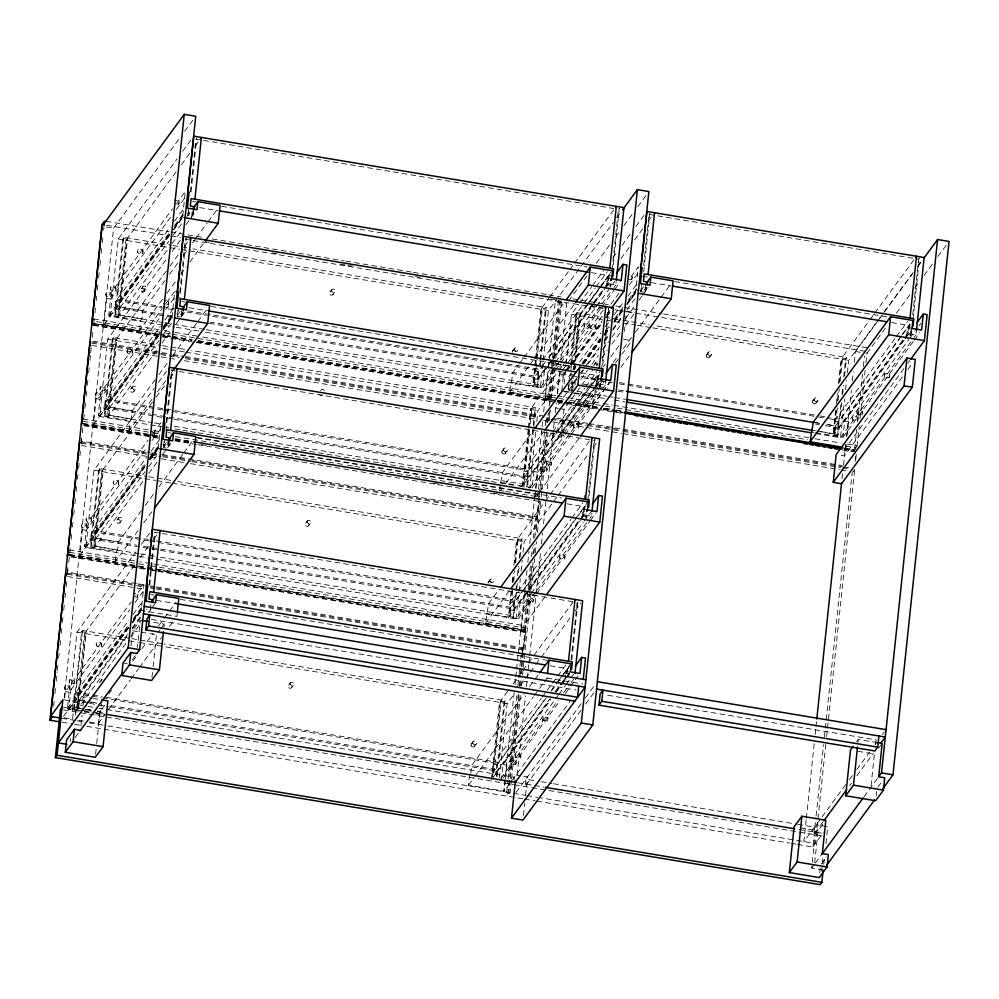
<?xml version="1.0" encoding="UTF-8"?>
<svg xmlns="http://www.w3.org/2000/svg" width="999" height="999" viewBox="0 0 999 999"><rect width="100%" height="100%" fill="white"/><g stroke="black" fill="none" stroke-linecap="round" stroke-linejoin="round"><path stroke-width="0.75" stroke-dasharray="5 3.75" d="M552.16 369.717L552.31 370.429L557.28 370.941M558.853 370.829L559.003 371.541L563.96 372.053M556.693 363.499L556.83 364.248L561.9 364.523M563.386 364.61L563.523 365.359L568.481 365.909M568.169 365.409L568.306 366.158M155.132 569.692L525.424 631.206L525.536 625.849L139.885 561.775M532.43 594.268L532.529 595.404L537.599 595.679M197.864 341.596L549.712 400.05L549.837 394.692L201.061 336.75M555.594 401.036L550.998 400.262C552.385 385.814 549.238 404.895 549.188 400.075L559.652 300.562M67.832 567.444L67.345 572.077L136.476 583.566M81.431 437.962L81.106 441.046L150.25 452.535M53.634 705.931L54.121 701.298M54.933 693.568L55.582 687.387M56.231 681.206L57.205 671.94M57.368 670.391L58.017 664.21M58.666 658.029L59.316 651.847M59.965 645.666L60.614 639.485M61.264 633.304L61.751 628.671M62.4 622.489L63.062 616.308M63.711 610.127L64.361 603.945M65.01 597.764L65.497 593.131M66.146 586.95L66.796 580.769M67.445 574.587L68.094 568.406M68.744 562.225L69.393 556.043L525.711 631.868L521.328 673.588M69.68 553.271L70.492 545.541M71.141 539.36L71.791 533.179M72.44 526.997L72.927 522.365M73.739 514.635L74.226 510.002M74.875 503.821L75.524 497.639M76.174 491.458L76.661 486.825M77.472 479.095L77.959 474.463M78.609 468.281L79.258 462.1M79.908 455.919L80.395 451.286M81.206 443.556L81.706 438.923M82.355 432.742L83.004 426.561M84.266 414.51L83.292 423.776L160.115 436.551M84.915 408.329L85.564 402.147M86.214 395.966L86.701 391.333M87.35 385.152L87.999 378.971M88.649 372.789L89.298 366.608M89.947 360.427L90.597 354.245M90.759 352.709L91.409 346.528M92.383 337.25L93.032 331.069M94.293 319.056L93.819 323.651L158.341 334.378M94.942 312.937L95.429 308.341M96.229 300.687L96.716 296.091M97.353 289.972L98.002 283.841M98.639 277.722L99.288 271.591M99.925 265.459L100.574 259.34M101.224 253.209L101.698 248.626M102.348 242.495L102.822 237.899M103.634 230.245L103.958 227.185M64.173 698.164L113.574 228.209L180.032 137.637M64.71 697.714L65.36 691.595L131.169 601.91M138.187 530.419L115.335 561.563L79.645 555.631L82.38 529.67L148.189 439.985M151.96 399.388L129.108 430.532L93.419 424.6L96.141 398.638L161.963 308.953M162.487 299.263L139.635 330.407L103.946 324.475L106.668 298.514L172.49 208.828M82.992 710.888L67.495 708.303L69.181 692.232L129.508 610.027M141.508 510.526L118.494 541.895L117.645 549.937L116.371 551.673L84.515 546.378L86.201 530.307L147.44 446.853M155.282 379.508L132.268 410.864L131.418 418.906L130.145 420.641L98.277 415.347L99.975 399.275L161.214 315.821M164.885 280.632L142.795 310.739L141.945 318.781L140.672 320.517L108.804 315.222L110.489 299.151L172.652 214.448M79.158 711.113L68.831 709.402L76.96 632.142L135.876 551.848M536.313 591.346L516.046 618.943L85.852 547.464L93.981 470.204L153.821 388.661M164.223 427.172L99.625 416.433L107.742 339.173L167.595 257.63M162.462 325L110.152 316.308L118.269 239.048L177.198 158.754M78.172 701.473L77.323 702.634L73.501 701.997L74.288 694.58L128.908 620.129M95.192 539.547L94.343 540.696L90.522 540.059L91.309 532.642L146.528 457.392M108.966 408.516L108.117 409.665L104.296 409.041L105.07 401.623L160.302 326.373M119.493 308.391L118.644 309.54L114.823 308.903L115.597 301.486L170.23 227.048M70.155 741.708L70.479 738.623M72.59 718.531L81.631 631.618L82.48 630.456L130.107 638.373M98.651 469.68L102.472 470.317L94.356 547.577L90.534 546.94L98.651 469.68L99.5 468.531L147.128 476.436M112.425 338.649L116.246 339.285L108.129 416.546L104.296 415.909L112.425 338.649L113.274 337.5L160.901 345.404M122.939 238.524L126.773 239.161L118.644 316.421L114.823 315.784L122.939 238.524L123.789 237.375L171.428 245.279M73.514 708.878L74.363 707.717L75.2 699.675L85.964 701.473M82.48 630.456L75.986 692.27L91.346 694.817M90.534 546.94L91.384 545.779L92.22 537.749L136.788 545.154M99.5 468.531L93.007 530.332L148.314 539.522M104.296 415.909L105.145 414.747L105.994 406.718L150.549 414.123M113.274 337.5L106.768 399.3L529.32 469.505L535.814 407.704L191.633 350.512M114.823 315.784L115.672 314.623L116.521 306.593L171.828 315.784M123.789 237.375L117.295 299.176L161.863 306.581M75.375 715.159L76.174 707.567L83.966 696.952L91.433 698.189M77.335 709.515L85.452 632.255L81.631 631.618M78.184 708.353L79.171 700.124L89.573 701.847M95.205 546.416L96.191 538.186L118.494 541.895M108.978 415.384L109.965 407.155L132.268 410.864M119.493 315.259L120.479 307.03L142.795 310.739M80.931 725.774L82.055 715.159M83.004 706.056L83.966 696.952M89.398 722.002L98.314 723.488L101.473 703.833M115.335 561.563L116.371 551.673M129.108 430.532L130.145 420.641M139.635 330.407L140.672 320.517M95.592 754.233L96.553 745.079M96.716 743.556L100.075 711.538L106.131 703.284M130.956 645.916L132.555 630.744L140.335 620.129L137.475 647.439M182.717 215.821L185.277 191.383L177.06 202.597M149.051 584.752L154.57 532.217L160.727 533.229M163.611 446.203L164.323 439.498M166.071 422.814L171.591 370.279L172.44 369.118M177.385 315.172L178.097 308.479M179.845 291.783L185.364 239.248L186.214 238.087L179.72 299.9M188.611 208.341L187.775 216.383L189.323 208.529M190.372 191.658L195.891 139.123L202.035 140.147M149.738 585.139L155.257 532.604M168.144 440.134L167.295 448.176L163.474 447.54L165.022 439.685M165.946 430.931L172.278 370.666M181.918 309.103L181.069 317.145L177.248 316.508L178.796 308.654M191.059 192.045L196.741 137.962M150.837 604.745L150.275 610.102L146.453 609.465M191.596 217.02L192.432 208.978M168.706 441.658L168.144 447.015L164.323 446.378M182.342 311.963L181.918 315.984L178.097 315.347M193.007 210.502L192.445 215.859L188.624 215.222M169.555 440.497L168.993 445.854L162.874 444.842M183.054 312.15L182.767 314.822L176.648 313.811M193.856 209.34L193.294 214.698L187.175 213.686M151.96 677.409L152.922 668.256M153.084 666.733L156.443 634.715L159.915 629.994M163.923 627.147L164.236 624.1L150.799 621.865M177.248 613.374L176.923 616.371L141.234 610.439L143.968 584.477L135.739 595.691M505.282 780.444L504.158 791.133L468.469 785.214L469.505 775.324M544.942 596.815L521.178 629.208L485.489 623.276L488.636 603.608L498.763 589.81M499.4 490.834L502.41 472.589L533.716 429.932M564.66 371.89L545.466 398.052L509.777 392.12L512.937 372.465L518.456 364.935M470.779 773.576L471.628 765.546L524.1 694.03M491.383 779.607L499.5 702.347L500.349 701.186L504.183 701.822L505.032 700.661L163.911 643.993M511.163 591.408L508.404 617.669L585.601 512.475M512.137 582.13L512.949 574.413M513.923 565.134L516.52 540.409L517.37 539.26L521.203 539.897L522.052 538.736L177.859 481.543M528.184 429.47L522.177 486.638L599.475 381.206M528.346 427.922L530.294 409.39L531.143 408.229L534.964 408.866L535.814 407.704M535.464 360.252L532.704 386.513L610.814 280.07M535.626 358.703L540.821 309.253L541.67 308.104L545.491 308.741L546.341 307.58L192.944 248.863M492.37 777.11L500.349 701.186M512.012 590.247L509.253 616.508L513.074 617.145L513.923 615.996L514.772 607.954L138.324 545.404M512.824 582.517L513.798 573.251M514.935 562.437L517.37 539.26M528.871 429.857L523.026 485.489L526.848 486.113L527.697 484.965L528.546 476.923L152.085 414.373M529.033 428.309L531.143 408.229M541.67 308.104L533.553 385.352L537.375 385.989L538.224 384.84L539.073 376.798L210.252 322.165M510.102 615.359L510.951 607.317L585.526 505.694M512.699 590.634L511.725 599.899L517.207 592.444M513.673 581.368L514.81 570.541M515.621 562.824L518.219 538.099L544.692 502.035M523.876 484.328L524.725 476.286L599.3 374.662M529.557 430.244L525.499 468.868L551.96 432.804M530.207 424.063L531.992 407.068L558.466 371.004M534.403 384.203L535.239 376.161L545.367 362.362M536.026 368.743L542.519 306.943L548.913 298.239M493.081 770.416L492.232 771.565L496.053 772.202L496.828 764.784L545.991 697.801M510.102 608.478L509.253 609.64L513.074 610.277L513.848 602.859L523.001 590.397M523.876 477.447L523.026 478.608L526.848 479.245L527.622 471.828L557.966 430.482M534.39 377.322L533.541 378.484L537.362 379.121L538.149 371.703L542.682 365.522M496.341 776.398L504.183 701.822M513.074 617.145L515.671 592.432M515.834 590.884L516.483 584.702M517.457 575.424L518.431 566.158M519.255 558.429L521.203 539.897M526.848 486.113L534.964 408.866M537.375 385.989L538.998 370.542L207.867 315.522M540.134 359.727L545.491 308.741M497.052 776.585L497.752 769.892L110.539 705.556M505.032 700.661L498.526 762.474L103.646 696.865M517.332 583.541L515.546 600.536L149.85 539.772M518.481 572.727L519.293 564.997M520.104 557.28L522.052 538.736M540.172 366.296L540.659 361.663M540.821 360.115L546.341 307.58M499.363 777.784L507.155 703.621L514.522 693.581M516.046 618.943L518.818 592.669M518.981 591.133L520.279 578.771M521.091 571.041L522.227 560.227M523.039 552.497L524.175 541.683L552.709 502.797M519.517 486.201L529.82 487.912L535.839 430.744M536.813 421.466L537.949 410.651L566.483 371.765M205.457 332.143L540.347 387.787L543.106 361.513M543.269 359.977L548.463 310.527L613.398 222.352M501.373 780.619L503.059 764.547L550.586 699.775M486.525 613.386L518.394 618.681L520.079 602.609L580.407 520.404M500.299 482.355L532.155 487.649L533.853 471.578L561.276 434.215M510.814 382.23L542.682 387.525L544.368 371.453L548.201 372.09L550.024 369.605M514.16 692.457L503.733 791.72L569.967 701.448M514.972 684.702L515.634 678.496M515.796 676.935L516.446 670.741M516.608 669.18L518.069 655.232M518.244 653.671L527.035 569.917M527.859 562.162L528.995 551.311M529.807 543.556L535.027 493.918M535.676 487.712L542.694 421.016M543.668 411.713L548.076 369.842M548.239 368.281L548.888 362.088M549.05 360.527L555.244 301.598L566.72 303.496L560.526 362.437M505.432 778.92L506.88 765.184L558.066 695.429M521.178 629.208L523.901 603.246L530.307 594.53M535.102 496.653L535.751 490.546M535.914 489.011L537.674 472.215L564.185 436.088M545.466 398.052L548.201 372.09M86.826 726.348L506.281 796.041L507.904 780.581M508.066 779.045L517.157 692.507M517.807 686.338L518.943 675.511M519.105 673.975L519.755 667.794M519.917 666.246L520.566 660.064M520.729 658.516L522.152 648.688L522.227 651.735M530.444 566.121L523.726 632.155L525.536 625.849M531.418 556.843L532.392 547.577M533.366 538.311L535.364 519.343L535.914 517.669L536.238 521.066L539.485 500.836L535.914 534.827M537.724 496.89L538.374 490.721M538.536 489.173L544.542 432.005M545.192 425.824L546.053 418.406L546.441 417.532L546.753 420.941L548.289 413.648M558.379 300.349L548.026 400.999L549.837 394.692M522.889 798.8L507.554 796.253L518.294 694.018M519.118 686.276L520.254 675.436M520.417 673.875L521.066 667.682M521.228 666.133L528.721 594.88M529.37 588.686L531.967 563.898M532.954 554.607L533.928 545.317M534.74 537.574L545.816 432.242M546.79 422.952L547.627 417.819L550.786 418.256M522.639 651.947L525.711 631.868M549.1 405.931L550.012 400.711L196.628 341.995M510.127 780.207L508.828 792.569L506.281 796.041M510.289 778.658L519.218 693.668M520.029 685.951L520.679 679.77M525.424 631.206L529.582 595.092M529.745 593.543L532.991 562.649M533.966 553.371L534.94 544.105M540.759 488.786L546.765 431.618M547.739 422.34L548.713 413.074M549.687 403.808L550.012 400.711M549.712 400.05L553.521 367.32M553.683 365.784L554.333 359.665M554.482 358.129L560.764 298.414M549.887 410.776L548.401 420.654M511.401 780.381L510.102 792.781L507.554 796.253M511.563 778.833L520.516 693.656M521.341 685.901L522.315 676.61M522.477 675.062L523.126 668.868M523.289 667.32L534.677 558.903M535.339 552.709L536.475 541.87M537.45 532.579L541.033 498.501M541.196 496.953L541.845 490.759M542.007 489.21L548.026 431.905M549.175 421.054L550.312 410.214M554.795 367.532L550.998 400.262M554.957 365.996L555.606 359.877M555.769 358.341L562.037 298.626M514.035 780.207L514.348 777.234L98.839 708.204M517.157 775.012L525.474 695.903M526.448 686.6L528.733 664.884M528.896 663.336L529.545 657.13M529.707 655.581L536.063 595.092M536.226 593.543L540.796 550.112M541.446 543.906L542.582 533.054M543.568 523.738L554.433 420.317M555.244 412.587L556.281 402.759M557.255 393.456L560.352 363.986M557.579 393.843L559.665 374.001L561.5 371.503M561.8 390.696L563.498 374.637L565.322 372.14M564.098 383.878L566.058 365.334M566.221 363.786L571.416 314.335L578.783 304.308M554.657 433.254L552.809 435.764L561.101 437.137L564.023 409.328L580.581 386.763M523.464 815.459L524.762 803.096M525.574 795.366L527.522 776.835L516.046 774.924M568.968 381.556L569.43 377.11M570.729 364.81L576.086 313.823L576.935 312.662L602.971 316.983M575.699 384.19L568.806 383.042L567.969 391.071L569.517 383.216M576.935 312.662L570.441 374.463L574.263 375.1M570.941 392.869L572.24 380.507M573.376 369.692L573.701 366.608M573.863 365.06L579.058 315.609L579.907 314.448L576.086 313.823M572.215 387.699L573.251 377.747M574.063 370.08L579.907 314.448M572.639 390.559L573.488 382.517L577.172 377.497M574.912 368.918L580.756 313.299L586.238 305.831M544.33 681.817L547.077 678.084L547.39 675.099M568.843 401.935L592.632 405.881L593.668 395.991L594.942 394.255L595.367 390.247M565.596 675.024L565.184 679.045L569.005 679.682M565.746 673.688L566.021 671.003L569.855 671.64M582.205 517.107L583.041 509.078L586.863 509.715L586.026 517.744L587.574 509.89M583.99 500.112L584.477 495.479M595.966 386.076L596.815 378.047L600.636 378.683L599.8 386.713L600.649 385.552L601.485 377.522L594.967 386.413M606.493 285.951L607.342 277.922L611.163 278.559L610.314 286.588L611.875 278.733M566.458 673.863L566.87 669.854M583.891 507.917L583.054 515.946L586.875 516.583M597.664 376.885L596.828 384.927L600.649 385.552M608.191 276.76L607.342 284.79L611.163 285.427M567.157 674.05L567.719 668.693M584.74 506.755L583.903 514.797L591.545 516.058L591.87 512.974M598.513 375.724L597.677 383.766L605.319 385.04L605.644 381.943M609.04 275.599L608.191 283.641L615.846 284.902L616.171 281.818M571.116 659.59L577.122 602.422M587.812 500.749L594.143 440.484L594.992 439.323L588.823 498.039M601.585 369.717L607.916 309.453L608.766 308.304L602.597 367.02M612.1 269.593L618.443 209.328L619.293 208.179L613.124 266.895M571.803 659.977L577.971 601.261M624.45 331.531L624.937 326.898M625.586 320.716L626.56 311.438L634.84 312.824M645.579 284.278L644.73 292.307L640.908 291.671L641.758 283.641M643.668 265.409L649.025 214.41L649.887 213.262L644.355 265.796M640.908 291.671L642.469 283.816M643.706 271.978L644.193 267.332M646.003 287.138L645.591 291.146L641.758 290.509M646.715 287.312L646.44 289.997L640.322 288.973M835.639 410.127L832.879 436.388L910.214 331.006M836.288 403.946L837.424 393.131M838.398 383.853L840.996 359.128L841.857 357.979L845.678 358.616L846.528 357.455L655.057 325.637M836.325 410.514L833.728 435.239L837.562 435.864L838.411 434.715L839.247 426.673L826.997 424.637M837.299 401.236L838.273 391.97M839.247 382.704L841.857 357.979M834.577 434.078L835.426 426.036L910.139 324.225M837.337 407.804L836.2 418.618L895.529 337.787M838.149 400.087L839.297 389.26M840.109 381.543L842.706 356.818L869.167 320.754M834.577 427.197L833.728 428.359L837.549 428.996L838.336 421.578L901.173 335.939M837.562 435.864L840.971 403.421M841.945 394.155L842.756 386.426M843.73 377.147L845.678 358.616M841.82 402.26L840.034 419.255L830.843 417.732M842.632 394.543L843.606 385.264M844.58 375.999L846.528 357.455M815.846 433.566L840.534 437.662L844.592 399.038M845.566 389.76L846.54 380.494M847.352 372.764L848.651 360.402L876.273 322.764M815.609 432.654L843.006 437.212L844.692 421.141L904.107 340.172M806.193 819.879L803.908 841.595L845.716 784.627M806.355 818.331L814.347 742.332M815.159 734.577L815.808 728.371M815.971 726.822L816.633 720.616M842.057 478.658L842.656 472.914M843.468 465.197L845.641 444.53M846.465 436.775L851.348 390.247M852.322 380.944L853.308 371.628M854.282 362.325L855.431 351.473L878.508 320.017M846.116 444.68L845.791 447.727L904.295 368.007M847.077 435.514L848.526 421.778L908.853 339.56M797.489 844.43L812.836 846.977L815.921 817.544M816.096 815.996L823.576 744.742M824.387 737L852.234 472.127M854.632 449.263L856.73 429.358M857.529 421.703L862.524 374.25M863.323 366.596L864.447 355.881M823.164 869.967L811.688 868.069L816.233 824.799L827.709 826.71L825.823 844.667M855.169 461.501L855.818 455.319M825.811 744.23L815.384 843.493L539.248 797.614M826.61 736.625L854.669 469.705M855.756 459.39L856.568 451.648L844.292 449.612M857.117 446.441L859.277 425.911M860.052 418.519L865.109 370.442M865.921 362.687L866.995 352.41M814.684 862.686L818.031 830.831L824.949 821.39M819.767 872.939L820.254 868.306M821.59 871.091L822.214 865.059M822.377 863.561L823.164 856.031M823.763 864.26L824.625 856.068M857.966 742.469L858.291 739.422L876.223 742.394M906.68 335.826L907.517 327.797L910.077 328.221M909.227 325.474L908.378 333.516L916.021 334.79L916.508 330.145M911.35 328.434L910.501 336.463L912.05 328.609M912.774 314.835L918.618 259.203L919.467 258.054L913.136 318.306M871.053 785.863L874.4 754.008L856.48 751.036M875.636 744.03L876.073 739.859L604.72 694.767M876.135 796.116L876.623 791.483M855.444 448.151L855.181 449.825L844.442 448.052M538.361 497.352L539.31 494.817L539.522 497.09L513.399 492.757M854.083 470.142L854.257 469.355M552.697 369.518L552.31 370.429M557.217 363.386L556.83 364.248M563.911 364.498L563.523 365.359M532.917 594.542L532.617 595.342M855.619 447.365L856.618 445.991M853.883 470.841L853.308 471.878L853.034 471.029M132.08 353.646C135.277 349.812 126.573 347.39 127.085 351.885C127.959 355.419 133.354 354.408 132.455 350.512M584.128 327.098C585.052 325.786 584.39 322.14 583.916 326.136C587.599 333.391 594.205 321.928 584.502 323.963M589.285 324.762L588.823 327.984M591.108 325.174C587.887 328.971 596.703 331.406 596.103 326.923C595.379 323.376 589.772 324.463 590.734 328.296M595.978 325.874L595.516 329.096M573.901 424.188C570.666 427.984 579.482 430.419 578.896 425.936C577.797 422.377 572.714 423.476 573.513 427.31M543.194 717.057L542.732 720.279L543.269 717.07L548.051 717.869L547.44 721.053L547.976 717.844M884.452 376.773C883.066 373.264 890.109 371.903 889.684 375.911C889.759 380.095 881.455 377.16 884.827 373.651M889.61 374.438L889.147 377.659M95.567 396.091C96.491 394.805 95.867 391.021 95.355 395.104C98.963 402.435 105.694 390.921 95.954 392.957M82.093 524.063C78.859 527.847 87.65 530.332 87.088 525.861C86.413 522.277 80.744 523.364 81.706 527.21M86.963 524.775L86.488 528.009M511.076 763.423C509.702 759.889 516.783 758.566 516.321 762.574C516.358 766.745 508.091 763.773 511.476 760.289M516.246 761.076L515.771 764.31M853.021 416.97C849.787 420.741 858.578 423.226 858.016 418.756C856.967 415.172 851.835 416.271 852.634 420.104M115.385 290.597C118.644 286.863 109.902 284.29 110.414 288.748C111.089 292.37 116.708 291.321 115.797 287.437M105.282 387.562L104.783 390.796L105.282 387.562L100.499 386.775L99.95 388.461L100 390.01L104.783 390.796M74.488 680.531L73.988 683.766L74.488 680.531L69.705 679.732L69.156 681.418L69.206 682.966L73.988 683.766M546.391 464.31L546.803 461.138L546.303 464.373L551.086 465.172L551.685 463.074L551.585 461.938L546.803 461.138M154.97 432.117L154.458 435.364L155.032 432.167L150.187 431.331M184.653 131.356L193.881 118.769M182.717 151.224L191.009 139.935M126.773 239.161L125.924 240.322L117.795 317.582L168.781 248.102M175.986 172.09L127.622 237.999L121.116 299.812L169.493 233.903M181.456 164.635L189.673 153.434M195.155 145.979L198.801 140.996M176.311 209.465L184.54 198.252M174.5 221.216L183.916 208.391M108.804 315.222L170.055 231.756M174.625 225.537L183.766 213.074M120.267 300.974L119.418 302.123L115.597 301.486M174.962 226.436L183.179 215.247M114.823 308.903L170.042 233.654M174.65 227.385L183.866 214.822M103.946 324.475L169.755 234.79M173.414 229.807L182.555 217.345M110.152 316.308L169.992 234.753M173.676 229.745L181.968 218.444M120.342 307.23L168.706 241.321M173.277 235.102L182.405 222.665M186.963 216.446L191.371 210.427M172.115 243.556L182.467 229.458M185.926 224.738L196.054 210.939M141.271 288.948L142.969 286.626M172.19 251.348L181.406 238.811M144.168 291.608A1.973 1.836 36.3 0 0 143.082 288.461A1.973 1.836 36.3 0 0 140.896 290.759A1.973 1.836 36.3 0 0 144.168 291.608L145.866 289.285A1.973 1.836 36.3 0 0 144.78 286.139A1.973 1.836 36.3 0 0 142.595 288.449A1.973 1.836 36.3 0 0 145.866 289.285M116.246 339.285L115.397 340.447L107.28 417.707L157.343 349.475M166.371 270.979L117.095 338.137L110.602 399.937L159.877 332.779M170.03 265.996L180.07 252.322M184.628 246.104L188.274 241.134M169.493 274.363L178.696 261.813M183.304 255.544L186.988 250.524M192.507 242.994L195.267 239.223M196.191 237.974L207.243 222.914M208.154 221.666L217.37 209.116M167.058 293.032L176.199 280.582M180.769 274.35L186.251 266.87M189.91 261.888L204.533 241.958M166.533 302.722L174.763 291.521L172.028 317.47L163.799 328.683M165.784 309.59L174.925 297.128M164.897 320.092L173.389 308.516M98.277 415.347L159.528 331.893M163.187 326.91L172.328 314.448M109.753 401.099L108.903 402.247L105.07 401.623M163.524 327.809L172.652 315.372M104.296 409.041L158.928 334.59M163.199 328.758L172.615 315.934M93.419 424.6L158.317 336.163M99.625 416.433L158.554 336.139M163.149 329.87L172.365 317.32M109.815 407.355L158.754 340.671M163.361 334.39L172.565 321.853M177.173 315.572L181.006 310.352M161.9 343.256L171.029 330.819M176.323 323.614L184.615 312.312M130.744 389.073L132.442 386.75M133.641 391.733A1.973 1.836 36.3 0 0 132.555 388.586A1.973 1.836 36.3 0 0 130.37 390.884A1.973 1.836 36.3 0 0 133.641 391.733L135.34 389.41A1.973 1.836 36.3 0 0 134.266 386.263A1.973 1.836 36.3 0 0 132.068 388.574A1.973 1.836 36.3 0 0 135.34 389.41M158.966 374.488L167.258 363.186M172.777 355.669L196.716 323.039M197.64 321.79L206.843 309.24M158.416 382.38L167.632 369.842M157.442 391.908L165.672 380.706M171.154 373.226L172.989 370.741M102.472 470.317L101.623 471.478L93.506 548.738L143.569 480.507M152.597 402.01L103.322 469.155L96.828 530.968L145.192 465.059M156.256 397.028L166.296 383.354M169.942 378.371L174.5 372.152M152.76 433.753L160.989 422.54L158.254 448.501L150.025 459.715M152.01 440.621L161.151 428.159M151.136 451.123L159.628 439.548M84.515 546.378L144.843 464.16M149.413 457.929L159.465 444.23M95.979 532.13L95.13 533.279L91.309 532.642M149.763 458.841L159.803 445.154M90.522 540.059L145.155 465.621M149.425 459.79L158.841 446.965M79.645 555.631L144.543 467.182M85.852 547.464L144.78 467.17M150.3 459.64L158.591 448.351M96.041 538.386L144.98 471.69M148.664 466.683L159.016 452.572M163.399 446.603L167.083 441.583M148.739 473.464L157.255 461.85M162.55 454.632L171.766 442.095M116.97 520.104L118.669 517.782M119.868 522.764A1.973 1.836 36.3 0 0 118.794 519.617A1.973 1.836 36.3 0 0 116.596 521.915A1.973 1.836 36.3 0 0 119.868 522.764L121.566 520.442A1.973 1.836 36.3 0 0 120.492 517.295A1.973 1.836 36.3 0 0 118.307 519.605A1.973 1.836 36.3 0 0 121.566 520.442M145.192 505.519L153.484 494.218M159.003 486.688L182.942 454.07M183.866 452.822L192.145 441.533M143.669 522.939L151.898 511.738M141.408 544.318L149.688 533.029M329.97 292.008L331.668 289.685M332.867 294.655A1.973 1.836 36.3 0 0 331.793 291.508A1.973 1.836 36.3 0 0 329.608 293.818A1.973 1.836 36.3 0 0 332.867 294.655L334.565 292.345A1.973 1.836 36.3 0 0 333.491 289.198A1.973 1.836 36.3 0 0 331.306 291.508A1.973 1.836 36.3 0 0 334.565 292.345M85.452 632.255L84.603 633.403L76.486 710.664L127.46 641.196M134.665 565.184L86.301 631.093L79.808 692.894L128.172 626.985M140.147 557.717L148.364 546.528M153.834 539.06L157.492 534.09M134.99 602.547L143.219 591.346M133.192 614.31L142.607 601.485M67.495 708.303L128.734 624.85M133.304 618.618L142.445 606.168M78.958 694.055L78.109 695.217L74.288 694.58M133.654 619.53L142.782 607.092M73.501 701.997L129.046 626.311M132.405 621.728L142.732 607.654M63.536 716.32L128.621 627.622M132.093 622.889L142.382 608.878M68.831 709.402L128.684 627.847M132.368 622.827L142.495 609.028M79.021 700.311L127.397 634.402M131.955 628.184L141.084 615.746M126.923 636.288L71.903 711.276L72.677 703.858L86.538 706.156M132.43 628.796L140.684 617.544M130.807 636.65L140.235 623.788M148.302 612.812L151.061 609.04M151.973 607.792L154.745 604.02M101.648 679.72L99.95 682.03A1.973 1.836 36.3 0 0 99.513 682.879M75.262 737.399L80.457 730.331M132.318 659.665L136.838 653.508M108.841 693.793L111.601 690.034M132.78 661.176L136.463 656.156M141.983 648.626L153.034 633.566M158.554 626.048L163.162 619.767M164.086 618.518L168.681 612.237M169.605 610.988L176.049 602.21M160.777 628.821L164.236 624.1M98.314 723.488L104.72 714.772M108.367 709.789L130.307 679.894M131.219 678.646L138.536 668.681M139.448 667.432L161.388 637.537M169.618 626.336L174.188 620.104M305.682 523.151L307.38 520.841M308.579 525.811A1.973 1.836 36.3 0 0 307.492 522.664A1.973 1.836 36.3 0 0 305.307 524.975A1.973 1.836 36.3 0 0 308.579 525.811L310.277 523.501A1.973 1.836 36.3 0 0 309.19 520.354A1.973 1.836 36.3 0 0 307.005 522.664A1.973 1.836 36.3 0 0 310.277 523.501M549.825 296.99L568.98 270.879M569.892 269.63L573.551 264.66M574.462 263.411L614.61 208.691M512.674 350.861L514.373 348.551M616.595 217.682L621.703 211.026M519.38 363.673L523.064 358.653M523.988 357.405L564.497 302.197M568.556 300.986L587.025 275.824M596.253 263.249L611.026 243.119M615.634 236.825L619.33 231.805M623.95 225.512L633.179 212.937M637.787 206.643L647.027 194.068M288.661 685.089L290.359 682.779M291.558 687.749A1.973 1.836 36.3 0 0 290.472 684.602A1.973 1.836 36.3 0 0 288.286 686.912A1.973 1.836 36.3 0 0 291.558 687.749L293.256 685.439A1.973 1.836 36.3 0 0 292.17 682.292A1.973 1.836 36.3 0 0 289.985 684.59A1.973 1.836 36.3 0 0 293.256 685.439M509.777 392.12L528.971 365.959M529.895 364.71L533.541 359.727M534.465 358.491L574.675 303.684M579.695 303.047L591.67 286.738M592.582 285.489L603.633 270.429M612.837 257.879L616.52 252.859M622.052 245.342L630.332 234.041M635.864 226.523L644.143 215.222M535.177 369.905L534.328 371.066L538.149 371.703M537.849 366.258L541.495 361.288M542.407 360.04L583.478 304.083M584.39 302.834L595.342 287.912M596.253 286.663L607.205 271.74M587.15 304.595L599.013 288.424M599.924 287.175L610.876 272.252M620.916 258.579L629.133 247.39M634.602 239.922L642.819 228.734M648.289 221.266L651.947 216.296M543.493 364.41L545.454 361.75M548.975 356.943L588.211 303.471M588.761 302.722L600.986 286.064M601.66 285.152L612.724 270.08M548.938 357.505L610.739 273.289M537.362 379.121L547.44 365.397M548.189 364.36L552.047 359.116M552.759 358.142L592.907 303.421M593.506 302.61L604.77 287.262M605.494 286.288L611.937 277.497M546.203 368.968L550.774 362.737M551.685 361.488L592.819 305.432M593.731 304.195L604.707 289.248M605.619 287.999L611.101 280.519M550.936 368.356L554.595 363.374M555.506 362.125L595.729 307.317M596.64 306.069L614.922 281.156M540.347 387.787L555.082 367.707M555.993 366.458L559.677 361.438M560.601 360.189L601.111 304.982M602.035 303.733L613.086 288.674M613.998 287.412L615.846 284.902M542.682 387.525L554.57 371.328M555.481 370.092L560.052 363.861M560.963 362.612L601.186 307.804M602.097 306.556L613.985 290.372M614.897 289.123L620.379 281.643M559.378 369.755L563.024 364.785M563.936 363.536L603.184 310.065M502.16 450.986L503.858 448.676M562.412 370.254L566.982 364.036M567.894 362.787L603.546 314.21M610.864 304.245L619.08 293.032M630.968 276.835L638.286 266.87L635.551 292.832L627.322 304.046M565.584 370.641L569.23 365.659M570.154 364.423L602.147 320.816M606.718 314.598L610.364 309.615M505.357 453.284L507.055 450.974M566.233 370.891L569.892 365.909M570.804 364.672L601.885 322.315M606.455 316.084L611.026 309.865M629.308 284.952L638.448 272.49M567.407 370.504L571.091 365.484M572.015 364.235L601.473 324.088M606.992 316.558L610.676 311.538M568.743 376.785L573.276 370.604M574.088 369.493L576.036 366.833M579.57 362.025L600.923 332.929M605.531 326.648L611.063 319.118M614.248 314.772L623.376 302.335M627.934 296.116L637.062 283.679M581.918 363.299L600.199 338.386M605.681 330.906L609.34 325.924M614.822 318.456L623.051 307.242M628.533 299.775L636.763 288.561M582.479 363.911L600.724 339.036M604.383 334.066L608.94 327.847M614.422 320.379L623.538 307.942M627.197 302.972L637.237 289.298M583.354 363.224L601.061 339.086M604.333 334.628L609.815 327.16M613.96 321.503L623.501 308.504M626.873 303.921L637.187 289.86M583.453 363.836L600.811 340.159M604.47 335.177L609.04 328.958M614.535 321.478L622.752 310.264M583.541 363.998L601.036 340.159M604.72 335.14L609.328 328.871M613.923 322.59L623.139 310.052M626.823 305.032L638.786 288.723M571.778 384.84L572.639 383.678M580.781 372.565L582.692 369.967M586.263 365.11L599.263 347.39M604.507 340.234L608.466 334.84M612.724 329.046L622.277 316.021M626.885 309.752L635.539 297.952M640.696 290.934L644.667 285.514M576.885 379.121L555.731 407.954L558.503 408.416M580.569 374.113L584.253 369.093M587.924 364.086L598.963 349.038M604.482 341.521L608.166 336.513M612.762 330.244L621.965 317.707M580.856 379.358L587.375 370.479M591.808 364.435L598.413 355.419M602.759 349.513L608.541 341.621M611.888 337.075L621.915 323.401M625.574 318.419L634.702 305.981M638.923 300.224L641.995 296.041M642.607 295.204L648.139 287.675M500.174 490.996L501.998 488.511M505.656 483.528L543.131 432.455M594.343 364.31L596.041 362M581.493 385.514L592.532 370.479M596.216 365.459L598.051 362.949M601.735 357.942L607.255 350.424M611.85 344.156L621.041 331.618M625.649 325.349L633.928 314.073M524.65 470.029L523.801 471.191L527.622 471.828M552.884 431.568L584.815 388.037M585.726 386.8L596.678 371.878M555.569 432.005L587.762 388.136M588.686 386.888L599.725 371.84M603.396 366.833L605.244 364.323M610.764 356.805L619.03 345.517M558.528 429.72L590.222 386.526M590.471 386.188L601.423 371.266M526.848 479.245L561.788 431.618M562.312 430.919L594.255 387.387M613.286 362.387L617.882 356.119M623.413 348.589L631.693 337.3M635.376 332.28L660.239 298.401M661.163 297.153L670.366 284.603M562.187 432.967L594.18 389.373M595.092 388.124L600.574 380.656M561.101 437.137L562.937 434.64M563.861 433.379L602.484 380.744M615.359 363.199L618.119 359.428M621.803 354.42L631.006 341.883M565.097 434.852L597.09 391.246M598.001 390.01L604.407 381.281M529.82 487.912L570.329 432.704M571.253 431.456L602.559 388.798M603.483 387.55L605.319 385.04M532.155 487.649L570.554 435.339M571.465 434.09L609.865 381.768M592.632 405.881L610.002 382.217M620.966 367.27L629.195 356.056M535.864 496.928L538.598 493.194M539.51 491.945L579.732 437.137M545.604 500.786L549.25 495.816M550.162 494.567L589.41 441.096M488.386 582.017L490.084 579.707M553.633 501.535L557.317 496.515M558.241 495.267L588.623 453.858M593.219 447.589L596.903 442.569M485.489 623.276L509.253 590.884M510.876 601.061L510.027 602.222L513.848 602.859M518.119 591.196L571.053 519.068M571.965 517.819L582.917 502.897M523.763 589.348L587.649 502.297M513.074 610.277L527.747 590.272M528.459 589.298L580.481 518.419M581.193 517.445L587.649 508.653M581.318 519.155L586.813 511.675M531.218 593.281L583.316 522.277M584.228 521.041L590.634 512.312M706.43 354.845L708.129 352.535M537.225 590.084L588.786 519.83M589.71 518.568L591.545 516.058M709.74 356.98L711.438 354.657M518.394 618.681L535.751 595.017M536.675 593.768L589.685 521.515M590.596 520.279L596.091 512.799M507.592 691.32L501.198 700.024L494.705 761.837L541.246 698.413M513.074 683.865L517.632 677.647M518.543 676.398L522.19 671.428M523.101 670.179L527.672 663.96M528.583 662.724L533.141 656.505M534.053 655.257L573.301 601.785M471.366 743.955L473.064 741.633M474.562 746.253L476.261 743.93M520.042 686.051L524.65 679.782M525.561 678.521L529.245 673.501M530.169 672.252L534.777 665.983M535.689 664.722L540.297 658.453M541.221 657.192L570.679 617.045M575.287 610.776L580.806 603.246M529.62 686.5L534.228 680.232M535.152 678.983L538.836 673.963M468.469 785.214L473.951 777.734M474.862 776.485L533.366 696.765M534.278 695.516L543.419 683.066M493.856 762.999L493.007 764.148L496.828 764.784M542.17 697.165L556.768 677.272M557.679 676.023L565.896 664.834M551.136 690.796L557.854 681.643M558.503 680.744L562.412 675.424M563.111 674.462L571.403 663.161M546.403 697.739L493.931 769.255L493.081 777.284L550.574 698.938M551.423 690.908L569.43 666.37M496.053 772.202L549.775 699M554.957 691.932L561.638 682.829M562.337 681.88L567.107 675.374M567.857 674.35L570.629 670.579M555.694 691.97L565.821 678.171M566.733 676.922L569.505 673.151M556.081 692.295L560.651 686.063M561.563 684.827L569.792 673.613M558.99 694.18L565.384 685.464M566.296 684.215L569.954 679.233M570.866 677.984L573.613 674.25M500.874 778.371L557.954 700.574M563.486 693.056L569.929 684.265M570.841 683.016L573.613 679.245M503.196 778.121L559.877 700.898M565.359 693.418L569.929 687.187M570.841 685.951L574.5 680.968M575.412 679.72L578.159 675.986M516.083 792.419L581.768 702.921M585.426 697.914L595.516 684.178M580.981 710.339L525.049 786.563L525.824 779.145L535.039 780.681M585.564 704.083L594.742 691.595M870.079 319.505L873.725 314.535M874.637 313.286L913.885 259.815M812.811 400.824L814.51 398.514M816.121 402.959L817.819 400.636M877.197 321.516L880.868 316.496M884.552 311.476L913.098 272.577M917.706 266.308L921.378 261.288M879.42 318.768L883.116 313.736M884.04 312.475L912.661 273.476M918.193 265.934L921.89 260.901M866.895 353.371L887.199 325.699M896.44 313.124L910.276 294.255M914.897 287.962L919.517 281.681M924.125 275.387L932.429 264.061M937.974 256.518L946.278 245.192M835.351 419.78L834.502 420.941L838.336 421.578M896.44 336.551L907.392 321.628M901.847 335.027L912.124 321.016M837.549 428.996L904.957 337.138M905.668 336.163L912.124 327.372M905.032 338.923L910.514 331.456M909.764 338.311L915.246 330.844M918.905 325.861L920.728 323.364M840.534 437.662L913.261 338.549M914.185 337.3L916.021 334.79M843.006 437.212L913.398 341.296M914.31 340.047L919.792 332.58M907.954 363.024L909.777 360.539M902.397 376.96L844.442 455.919L837.537 454.77M907.916 369.443L912.512 363.174M856.555 741.782L858.291 739.422M849.387 779.632L853.046 774.637M856.717 769.63L869.555 752.135M875.062 744.642L876.897 742.145M882.392 734.64L884.227 732.142M822.926 822.04L813.76 834.54L814.535 827.122L797.639 824.312M849.525 785.801L851.348 783.303M856.855 775.798L873.363 753.308M878.733 748.114L881.33 744.567M812.836 846.977L823.301 832.704M811.688 868.069L814.447 864.31M815.359 863.061L822.314 853.583M864.06 796.702L878.683 776.772M821.44 864.035L826.635 856.955M877.809 787.212L883.004 780.132M138.199 249.588C134.828 253.109 143.132 256.044 143.057 251.848C143.232 248.052 136.751 248.776 137.737 252.822M143.057 250.399L142.52 253.609M127.21 352.947L127.672 349.712M113.973 480.769C110.577 483.841 118.132 487.237 118.694 483.429C119.843 479.37 112.45 479.782 113.436 483.966M118.681 481.543L118.219 484.765M96.953 642.694C93.569 645.779 101.111 649.175 101.673 645.366C102.822 641.308 95.429 641.708 96.416 645.903M101.661 643.468L101.199 646.703M578.833 424.9L578.296 428.109M560.289 555.132C556.893 558.216 564.447 561.613 564.997 557.804C565.996 553.783 558.803 554.145 559.752 558.341M564.997 555.919L564.522 559.14M542.732 720.279L547.589 720.978M106.481 292.819C103.097 296.316 111.364 299.288 111.326 295.117C111.538 291.296 105.02 292.008 106.006 296.054M111.326 293.644L110.777 296.853M100.737 393.743L100.262 396.978M65.16 685.913C61.788 689.397 70.055 692.369 70.017 688.199C70.43 684.365 63.624 685.102 64.685 689.148M69.942 686.713L69.468 689.934M542.332 467.345C538.948 470.392 546.441 473.826 547.04 470.029C548.089 465.996 540.859 466.346 541.783 470.554M547.115 468.144L546.565 471.341M528.558 598.376C525.174 601.41 532.679 604.857 533.266 601.061C534.29 597.027 527.085 597.377 528.009 601.585M533.266 599.15L532.792 602.372M857.966 417.694L857.417 420.904M110.527 289.885L111.026 286.651M100 390.01L100.562 386.813M86.788 517.844C83.416 520.791 90.809 524.325 91.483 520.566C92.72 516.458 85.302 516.845 86.226 521.041M91.508 518.593L91.009 521.828M69.206 682.966L69.78 679.77M548.201 421.004L547.714 417.744M551.585 461.938L551.086 465.172M857.654 410.701C854.27 414.135 862.462 417.182 862.487 413.049C862.986 409.165 856.131 409.89 857.154 413.936M862.437 411.501L861.937 414.735M516.083 754.145C512.699 757.092 520.104 760.639 520.766 756.867C522.015 752.759 514.585 753.146 515.521 757.342M520.791 754.894L520.292 758.141M179.258 200.961L178.759 204.208L179.333 201.011L174.475 200.175M168.806 301.136L168.232 304.333L168.806 301.136L163.961 300.299M154.458 435.364L149.675 434.565M138.012 594.105L137.437 597.29L138.012 594.105L133.167 593.256M632.33 276.498C629.807 283.429 635.801 274.088 628.671 275.861M203.571 140.397L613.836 208.566M649.025 214.41L918.618 259.203M192.47 201.436L195.542 201.948M221.666 206.293L587.362 267.058M642.532 276.224L648.663 277.235M674.7 281.568L887.611 316.945M175.175 203.609L178.759 204.208M199.538 207.567L217.969 210.627M591.358 272.665L611.326 275.986M651.111 282.592L671.028 285.901M891.595 322.552L909.977 325.612M628.171 279.096L631.755 279.683M910.926 327.06L908.378 326.636L907.529 334.677L911.35 335.302M106.131 221.316L169.131 231.78M170.667 232.03L201.398 237.138M212.15 238.923L344.28 260.876M345.816 261.139L411.888 272.115M413.424 272.365L479.495 283.341M481.031 283.604L547.102 294.58M548.638 294.83L560.926 296.878M572.939 298.876L579.07 299.887M580.606 300.15L603.621 303.971M605.157 304.22L608.229 304.732M615.896 306.006L661.912 313.661M663.448 313.911L867.482 347.814M106.656 225.299L169.655 235.764M171.191 236.014L180.407 237.55M204.995 241.633L209.603 242.407M272.59 252.872L277.21 253.634M340.197 264.098L346.341 265.122M347.877 265.372L352.497 266.146M415.484 276.611L420.092 277.372M483.091 287.837L487.699 288.611M550.699 299.076L555.307 299.837M591.87 305.919L598.001 306.93M599.537 307.192L602.609 307.704M614.872 309.74L625.611 311.526M627.147 311.775L864.934 351.286M185.364 239.248L191.508 240.272M193.044 240.522L603.309 308.691M106.406 227.01L113.574 228.209M855.431 351.473L861.163 352.422M172.964 245.542L182.18 247.065M183.716 247.327L186.788 247.839M604.507 317.245L621.353 320.042M622.889 320.292L648.925 324.625M118.269 239.048L179.708 249.263M181.244 249.513L548.463 310.527M571.416 314.335L635.739 325.025M637.275 325.287L651.061 327.572M652.584 327.834L848.651 360.402M623.638 339.26L631.917 340.634M181.943 301.561L185.015 302.073M211.139 306.418L575.299 366.92M163.449 303.534L168.232 304.333M189.011 307.692L207.442 310.751M580.831 372.789L599.263 375.849M163.399 306.83L174.151 308.616M187.974 310.914L539.847 369.38M581.156 376.248L599.537 379.308M619.455 382.605L818.581 415.696M820.117 415.946L829.307 417.482M106.668 298.514L110.489 299.151M844.692 421.141L848.526 421.778M116.446 300.337L174.051 309.902M187.125 312.075L206.331 315.272M559.665 374.001L563.498 374.637M569.592 375.624L574.188 376.386M574.949 376.511L607.879 381.993M608.641 382.118L612.474 382.754M619.368 383.891L817.731 416.858M818.506 416.983L829.232 418.768M829.994 418.893L839.185 420.417M813.261 422.14L820.691 423.376M826.648 424.363L835.564 425.849L834.727 433.878L816.882 430.919M570.928 382.093L575.786 382.904M583.441 384.178L589.572 385.189M591.108 385.452L597.227 386.463M598.763 386.713L607.954 388.249M618.681 390.022L626.336 391.296M814.747 422.602L820.866 423.626M115.672 307.754L172.515 317.195M209.403 323.326L538.224 377.959M617.832 391.183L626.248 392.582M815.421 424.013L819.255 424.65M825.386 425.674L838.398 427.834M119.643 315.072L141.945 318.781M812.412 430.182L815.396 430.669M115.672 314.623L163.312 322.54M164.847 322.802L204.795 329.433M206.331 329.695L538.224 384.84M568.818 389.922L607.105 396.278M608.641 396.541L613.236 397.302M614.772 397.552L625.486 399.338M816.957 431.143L838.411 434.715M811.138 431.918L814.11 432.405M564.535 391.158L570.004 392.058M574.338 392.782L593.668 395.991M163.998 325.249L174.75 327.035M176.286 327.297L199.313 331.119M563.286 391.596L569.405 392.619M573.601 393.306L604.907 398.514M614.135 400.05L624.912 401.835M93.506 318.868L162.65 330.357M164.186 330.619L173.401 332.155M174.937 332.405L199.525 336.488M551.248 394.98L555.706 395.666M557.242 395.929L566.445 397.452M567.981 397.714L601.735 403.321M603.259 403.571L612.474 405.107M613.998 405.357L808.828 437.724M814.972 438.748L841.046 443.081M847.177 444.105L856.393 445.629M170.542 333.903L93.719 321.141L93.644 318.956M172.078 334.166L550.037 396.965M551.323 397.177L557.454 398.201M558.99 398.451L568.194 399.975M569.73 400.237L603.471 405.844M605.007 406.094L611.151 407.117M617.282 408.141L807.504 439.747M845.866 446.116L856.593 447.902M558.429 400.199L562.887 400.949M92.295 323.077L158.366 334.053M159.902 334.303L170.654 336.089M172.19 336.351L192.17 339.672M198.314 340.684L548.626 398.901M549.9 399.101L556.031 400.124M557.567 400.387L566.77 401.91M568.306 402.16L597.452 407.005M605.132 408.279L614.335 409.815M615.871 410.065L623.538 411.338M159.877 334.628L170.642 336.426M172.178 336.675L192.145 339.997M198.289 341.021L550.137 399.475M557.554 400.711L597.439 407.33M603.571 408.354L614.31 410.139M615.846 410.389L623.513 411.663M844.43 448.376L853.633 449.9M93.394 324.238L157.917 334.952M164.061 335.976L191.721 340.572M557.13 401.286L564.797 402.56M566.333 402.822L601.623 408.678M603.146 408.928L623.089 412.25M844.005 448.951L854.744 450.736M93.681 324.887L161.289 336.126M162.825 336.376L173.576 338.162M175.112 338.424L190.484 340.971M557.43 401.948L565.097 403.221M566.633 403.471L597.315 408.566M603.446 409.59L623.388 412.899M93.232 325.424L194.668 342.32M196.179 342.532L561.6 403.284M563.099 403.496L596.89 409.153M598.389 409.365L622.964 413.486M842.307 449.887L853.071 451.71M559.877 408.641L564.023 409.328M162.437 345.666L185.489 349.5M107.742 339.173L156.88 347.34M163.037 348.364L169.181 349.388M170.717 349.638L184.54 351.935M186.076 352.197L537.949 410.651M93.169 341.183L171.528 354.195M173.064 354.458L183.828 356.243M185.364 356.493L544.892 416.233M556.905 418.231L587.587 423.326M589.123 423.576L621.341 428.933M622.877 429.183L842.244 465.634M91.646 341.97L171.541 355.244M173.077 355.507L183.841 357.292M185.377 357.542L540.297 416.521M552.322 418.519L621.353 429.982M622.889 430.244L842.257 466.683M843.793 466.945L849.924 467.969M91.758 343.107L179.333 357.654M185.477 358.678L538.861 417.395M550.886 419.393L586.176 425.262M587.712 425.512L621.453 431.118M622.989 431.368L840.833 467.569M842.369 467.819L848.501 468.843M91.97 345.379L178.009 359.677M184.153 360.689L537.537 419.405M543.681 420.429L546.753 420.941M552.634 421.915L584.852 427.272M586.388 427.522L621.665 433.391M623.201 433.641L839.51 469.58M841.046 469.842L847.177 470.854M171.591 370.279L175.424 370.916M179.283 371.553L594.143 440.484M96.141 398.638L99.975 399.275M105.919 400.462L162.775 409.902M163.536 410.027L528.471 470.666M533.853 471.578L537.674 472.215M105.145 407.879L527.697 478.084M109.116 415.197L131.418 418.906M105.145 414.747L152.785 422.664M154.321 422.927L160.464 423.938M174.301 426.236L527.697 484.965M165.759 427.422L168.831 427.934M174.975 428.958L181.119 429.97M182.655 430.232L188.799 431.256M190.334 431.506L196.478 432.53M198.014 432.779L248.689 441.196M250.225 441.458L256.368 442.482M257.904 442.732L354.67 458.816M356.206 459.065L414.56 468.756M416.096 469.018L422.24 470.042M423.776 470.292L474.463 478.708M475.999 478.971L482.142 479.995M483.678 480.244L489.822 481.268M491.358 481.518L515.934 485.601M168.169 432.592L171.241 433.104M197.365 437.45L561.525 497.952M82.979 419.006L152.123 430.494M153.659 430.744L161.338 432.018M196.678 437.887L539.31 494.817M83.192 421.266L160.015 434.041M175.374 436.588L210.714 442.457M212.25 442.719L218.394 443.731M219.93 443.993L226.086 445.017M227.622 445.267L233.766 446.291M235.302 446.541L278.321 453.696M279.857 453.946L286.001 454.97M287.537 455.219L293.681 456.243M295.217 456.506L301.373 457.517M302.909 457.779L345.929 464.922M347.465 465.184L353.609 466.196M355.144 466.458L361.288 467.482M362.824 467.732L413.524 476.161M415.072 476.411L421.216 477.435M422.752 477.684L504.183 491.221M505.719 491.471L511.863 492.495M83.317 423.451L150.911 434.69M152.447 434.94L160.14 436.226M175.237 438.723L192.395 441.583M567.057 503.821L585.489 506.88M175.474 439.098L192.382 441.908M84.403 424.612L159.69 437.125M175.05 439.672L191.958 442.482M83.167 425.012L159.99 437.787M175.349 440.334L192.245 443.144M201.473 444.68L206.081 445.442M433.479 483.229L439.622 484.24M493.394 493.181L499.537 494.205M84.241 425.811L159.565 438.361M174.9 440.871L196.428 444.493M197.939 444.705L240.996 451.898M242.495 452.11L248.676 453.171M250.187 453.384L308.591 463.124M310.102 463.336L316.283 464.398M317.782 464.61L376.198 474.363M377.709 474.575L539.06 501.423M151.786 452.797L161.014 454.32M162.55 454.582L537.437 516.87M81.131 442.095L150.262 453.583M151.798 453.846L161.026 455.369M162.562 455.631L190.21 460.227M191.746 460.477L535.914 517.669M81.231 443.231L148.839 454.47M150.374 454.72L161.126 456.506M162.662 456.768L190.322 461.363M191.858 461.613L536.026 518.793M81.443 445.504L149.051 456.73M150.587 456.993L159.803 458.529M161.338 458.778L184.39 462.612M190.534 463.623L536.238 521.066M148.664 476.698L171.716 480.519M93.981 470.204L143.107 478.371M144.655 478.621L155.407 480.407M156.943 480.669L170.779 482.967M172.315 483.216L524.175 541.683M162.263 533.491L572.514 601.648M82.38 529.67L86.201 530.307M92.158 531.493L149.001 540.934M149.763 541.058L514.697 601.698M520.079 602.609L523.901 603.246M91.371 538.911L513.923 609.115M95.342 546.228L117.645 549.937M91.384 545.779L139.011 553.696M140.547 553.958L149.763 555.481M151.299 555.744L154.37 556.256M160.527 557.267L513.923 615.996M69.206 550.024L138.349 561.513M69.418 552.297L149.313 565.571M150.849 565.834L525.749 628.121M69.543 554.482L157.118 569.043M158.654 569.293L524.325 630.044M69.518 554.807L154.021 568.856M155.557 569.105L525.849 630.631M69.093 555.394L145.916 568.156M147.452 568.406L153.596 569.43M70.467 556.843L148.863 569.905M150.374 570.117L156.543 571.178M158.054 571.391L525.287 632.442M138.012 583.816L144.168 584.84M150.312 585.864L154.92 586.625M156.456 586.888L523.663 647.901M67.358 573.126L131.88 583.853M138.037 584.877L144.181 585.889M150.325 586.913L154.932 587.674M156.468 587.936L522.152 648.688M67.457 574.263L135.065 585.501M136.601 585.751L144.281 587.025M150.424 588.049L155.045 588.811M156.581 589.073L522.252 649.825M67.67 576.535L135.277 587.762M136.813 588.024L142.957 589.048M151.149 594.53L154.221 595.042M180.344 599.375L547.577 660.401M156.681 600.399L176.661 603.708M550.037 665.746L568.481 668.818M133.854 596.69L137.437 597.29M547.077 678.084L582.767 684.015M151.586 619.48L575.899 689.984M132.555 630.744L156.443 634.715M131.643 638.623L162.375 643.731M76.96 632.142L138.386 642.345M139.922 642.607L507.155 703.621M124.5 663.373L127.522 663.873M92.882 695.067L102.098 696.603M65.36 691.595L69.181 692.232M75.137 693.418L90.497 695.978M92.033 696.228L101.249 697.764M102.785 698.014L497.677 763.636M503.059 764.547L506.88 765.184M92.932 698.438L100.4 699.687M91.071 702.097L99.987 703.583M87.5 701.723L96.716 703.259M74.351 700.836L88.187 703.134M89.723 703.396L108.154 706.455M109.69 706.705L496.903 771.041M64.348 699.874L74.388 701.535M88.074 706.418L97.303 707.941M541.183 781.693L551.935 783.478M553.471 783.74L796.103 824.05M76.174 707.567L80.657 708.316M86.638 709.302L95.592 710.801M97.09 711.038L100.075 711.538M800.099 827.846L818.031 830.831M78.322 708.154L84.278 709.14M85.764 709.39L91.708 710.376M97.652 711.375L100.637 711.862M74.363 707.717L83.579 709.253M85.115 709.502L91.259 710.526M97.403 711.55L105.095 712.824M63.674 707.304L80.594 710.114M82.13 710.376L91.371 711.912M92.907 712.162L105.22 714.21M517.619 782.729L533.016 785.289M534.552 785.539L543.781 787.075M799.225 829.52L822.314 833.353M84.49 711.126L90.434 712.125M96.379 713.111L99.351 713.598M84.278 711.962L93.494 713.498M95.03 713.748L104.246 715.284M63.511 709.877L513.573 784.652M514.385 784.789L822.152 835.926M64.111 717.806L73.039 719.292M78.983 720.279L83.441 721.016M61.713 718.281L75.549 720.579M77.085 720.828L83.229 721.852M89.373 722.876L106.281 725.674M107.817 725.936L525.449 795.329M526.972 795.579L537.712 797.364M62.238 722.265L73.002 724.05M74.538 724.3L80.682 725.324M524.425 799.05L535.164 800.836M536.7 801.098L789.822 843.156M791.358 843.406L795.953 844.167M488.099 583.416A1.973 1.836 36.3 0 1 489.61 581.306A1.973 1.836 36.3 0 1 491.87 582.929M322.34 394.792A1.973 1.836 36.3 0 1 319.63 394.792M320.704 390.659A1.973 1.836 36.3 0 1 324.413 390.659M512.4 352.26A1.973 1.836 36.3 0 1 514.148 350.137A1.973 1.836 36.3 0 1 516.196 352.26M100.325 681.73A1.973 1.836 36.3 0 1 101.274 681.48M101.211 680.556A1.973 1.836 36.3 0 1 102.472 679.233M593.943 365.671A1.973 1.836 36.3 0 1 595.879 363.686A1.973 1.836 36.3 0 1 597.764 365.959M598.276 365.035A1.973 1.836 36.3 0 1 595.629 363.112A1.973 1.836 36.3 0 1 598.301 361.576M489.797 581.093A1.973 1.836 36.3 0 0 492.957 582.342A1.973 1.836 36.3 0 0 492.295 579.12A1.973 1.836 36.3 0 0 489.797 581.093M501.873 452.385A1.973 1.836 36.3 0 0 505.019 453.633A1.973 1.836 36.3 0 0 504.37 450.399A1.973 1.836 36.3 0 0 501.873 452.385M503.571 450.062A1.973 1.836 36.3 0 0 506.718 451.311A1.973 1.836 36.3 0 0 506.068 448.089A1.973 1.836 36.3 0 0 503.571 450.062M514.098 349.937A1.973 1.836 36.3 0 0 517.245 351.186A1.973 1.836 36.3 0 0 516.595 347.964A1.973 1.836 36.3 0 0 514.098 349.937M471.078 745.341A1.973 1.836 36.3 0 0 474.238 746.59A1.973 1.836 36.3 0 0 473.576 743.368A1.973 1.836 36.3 0 0 471.078 745.341M472.777 743.031A1.973 1.836 36.3 0 0 475.936 744.28A1.973 1.836 36.3 0 0 475.274 741.046A1.973 1.836 36.3 0 0 472.777 743.031M812.599 402.235A1.973 1.836 36.3 0 0 815.808 403.321A1.973 1.836 36.3 0 0 814.972 400.112A1.973 1.836 36.3 0 0 812.599 402.235M814.297 399.912A1.973 1.836 36.3 0 0 817.507 400.999A1.973 1.836 36.3 0 0 816.67 397.802A1.973 1.836 36.3 0 0 814.297 399.912M706.218 356.256A1.973 1.836 36.3 0 0 709.427 357.342A1.973 1.836 36.3 0 0 708.603 354.146A1.973 1.836 36.3 0 0 706.218 356.256M707.916 353.946A1.973 1.836 36.3 0 0 711.126 355.032A1.973 1.836 36.3 0 0 710.301 351.823A1.973 1.836 36.3 0 0 707.916 353.946"/><path stroke-width="1.5" d="M79.695 442.982L79.658 441.883L67.395 556.331L68.444 551.76M59.166 721.753L49.95 720.217L65.822 572.877L65.897 575.911M60.627 718.094L50.587 716.42L102.098 226.298L184.253 114.348L195.729 116.259L139.66 649.65L136.913 653.408M104.121 225.649L104.595 221.054L102.048 224.525L91.696 325.174L92.407 322.24M823.126 870.279L821.865 882.329L820.154 884.652L55.37 757.579L60.427 709.365L62.125 707.055M55.37 757.579L57.068 755.256L62.912 699.637L50.587 716.42M101.886 699.937L107.867 700.923L103.059 746.665L95.267 757.279L65.31 752.297L66.608 739.934L74.401 729.32L80.457 730.331M65.31 752.297L73.102 741.683L74.401 729.32M163.436 631.73L159.428 669.842L151.648 680.456L121.691 675.474L122.989 663.111L130.782 652.497L136.838 653.508M66.97 744.33L58.367 742.894L128.197 647.739L184.253 114.348M121.691 675.474L129.483 664.859L130.782 652.497M146.441 586.425L152.447 529.258L582.654 600.736L575.012 673.363M163.461 424.5L169.468 367.332L599.662 438.811L592.032 511.426M177.397 291.92L183.242 236.301L613.436 307.779L605.806 380.394M187.924 191.796L193.769 136.176L623.963 207.655L616.333 280.269M147.79 585.114L146.104 601.186L155.657 602.772L156.506 594.73L178.809 598.438L177.397 611.888M164.81 423.176L163.124 439.248L172.677 440.834L173.526 432.804L195.829 436.513L193.943 454.433L154.645 507.992M189.111 192.02L187.412 208.092L196.978 209.678L197.827 201.648L220.13 205.357L218.244 223.277L205.444 240.722M145.804 629.845L146.978 618.718L149.8 614.86L148.639 625.986L145.804 629.845L574.725 701.111M152.547 602.434L152.822 599.75M153.596 592.332L160.102 530.531M169.555 440.497L169.842 437.824M170.617 430.407L177.123 368.594M183.192 310.814L183.616 306.793L187.3 301.773L209.603 305.482L207.717 323.401L173.901 369.493M184.39 299.375L190.884 237.575L190.035 238.724M193.856 209.34L194.143 206.668M194.917 199.251L201.411 137.437L200.562 138.599M187.3 301.773L186.451 309.802L176.898 308.216L178.584 292.145L176.036 291.72M622.627 209.765L637.399 189.648L648.863 191.546L592.807 724.937L522.976 820.092L511.5 818.193L515.397 781.106M547.552 673.601L548.963 660.164L571.266 663.86L570.417 671.902L579.982 673.488L581.668 657.417L585.489 658.054L583.241 679.432M511.076 588.399L564.098 516.146L565.983 498.226L588.286 501.935L587.437 509.965L597.002 511.55L598.688 495.492L602.509 496.116L599.787 522.077L546.765 594.33M544.954 429.97L577.872 385.127L579.745 367.195L602.06 370.904L601.211 378.933L610.776 380.532L612.462 364.46L616.283 365.097L613.561 391.046L580.644 435.889M575.599 302.435L588.386 284.99L590.272 267.07L612.587 270.779L611.738 278.808L621.291 280.407L622.989 264.335L626.81 264.972L624.075 290.921L611.288 308.366M568.506 661.276L574.999 599.462M585.526 499.338L592.02 437.537M599.3 368.306L605.794 306.506L604.944 307.667M609.815 268.182L616.321 206.381L615.471 207.542M571.553 669.33L572.327 661.912L149.775 591.708L149.001 599.113L153.609 599.887M588.573 507.392L589.348 499.975L166.796 429.77L166.021 437.187L170.629 437.949M602.335 376.361L603.121 368.943L180.569 298.738L179.795 306.156L184.403 306.918M612.862 276.236L613.648 268.818L191.096 198.614L190.31 206.031L194.93 206.793M578.733 686.126L577.559 697.252L148.639 625.986M511.5 818.193L581.331 723.026L637.399 189.648M640.896 268.631L646.902 211.463L924.15 257.53L916.508 330.145M642.107 267.507L640.421 283.579L649.974 285.165L650.824 277.135L673.126 280.831L671.241 298.763L631.942 352.322M598.95 705.132L600.112 694.005L602.946 690.147L601.773 701.273L598.95 705.132L874.912 750.986L877.746 747.127L878.908 736.001M647.002 284.64L647.277 281.955M648.064 274.538L654.557 212.737M842.819 447.24L810.102 441.808L813.261 422.14L890.596 316.758L912.899 320.467L912.062 328.496L921.615 330.082L923.313 314.011L927.134 314.648L924.4 340.609L910.688 359.29M789.322 872.589L794.13 826.86L801.922 816.245L825.823 820.216L822.314 853.583L828.358 854.595L827.06 866.957L819.28 877.572L789.322 872.589L797.115 861.975L801.922 816.245M833.241 482.355L836.163 454.545L906.98 358.042L915.271 359.415L912.349 387.225L841.52 483.728L833.241 482.355L904.058 385.851L906.98 358.042M816.795 719.068L841.57 483.304M810.102 441.808L888.71 334.677L890.596 316.758M877.709 742.644L882.192 743.393L878.683 776.772L884.739 777.771L883.441 790.134L875.648 800.748L845.691 795.778L850.499 750.037L853.096 746.503M845.691 795.778L853.483 785.164L857.492 747.04M910.002 318.057L916.495 256.256L915.646 257.417M913.049 326.111L913.823 318.693L644.23 273.901L643.456 281.318L648.051 282.08M878.758 776.66L881.518 772.901L937.574 239.523L949.05 241.421L892.994 774.812L882.879 788.586M81.643 424.038L82.405 420.042M81.456 424.775L90.11 341.72L90.434 345.117M193.219 207.917L197.827 201.648M168.918 439.073L173.526 432.804M49.95 720.217L52.497 716.745M151.898 601.011L156.506 594.73M79.945 731.031L122.203 673.438M566.333 299.688L590.272 267.07M616.583 273.052L622.989 264.335M534.64 428.671L579.745 367.195M646.428 283.117L650.824 277.135M606.068 373.176L612.462 364.46M500.611 587.3L565.983 498.226M592.295 504.208L598.688 495.492M539.747 672.702L548.963 660.164M575.274 666.133L581.668 657.417M515.409 782.155L585.102 687.187L143.431 613.798M923.738 258.391L937.574 239.523M916.907 322.739L923.313 314.011M823.838 820.791L846.765 789.547M880.693 743.306L885.289 737.062L596.578 689.085M821.79 854.295L863.136 797.951M826.835 864.959L874.612 799.849M219.505 210.876L588.274 272.153M672.564 286.151L887.012 321.79M184.041 217.595L218.244 223.277M888.71 334.677L924.4 340.609M588.386 284.99L624.075 290.921M638.523 293.331L671.241 298.763M904.058 385.851L912.349 387.225M208.991 311.001L576.223 372.028M626.336 391.296L813.211 422.352M175 317.969L207.717 323.401M577.872 385.127L613.561 391.046M627.022 399.588L812.362 430.382M626.46 402.098L811.225 432.792M625.049 411.925L842.894 448.114M624.625 412.5L840.933 448.439M624.924 413.161L841.233 449.1M635.239 415.522L638.299 416.034M641.37 416.546L644.442 417.045M647.514 417.557L650.574 418.069M653.646 418.581L656.718 419.093M659.777 419.605L662.849 420.104M665.921 420.616L668.98 421.128M672.052 421.64L675.124 422.152M678.196 422.664L681.256 423.164M684.327 423.676L687.399 424.188M695.067 425.462L698.139 425.974M701.198 426.486L704.27 426.998M707.342 427.497L710.401 428.009M713.473 428.521L716.545 429.033M719.605 429.545L722.677 430.045M725.749 430.557L728.82 431.068M731.88 431.58L734.952 432.092M738.024 432.604L741.083 433.104M744.155 433.616L747.227 434.128M750.286 434.64L753.358 435.152M756.43 435.664L759.502 436.163M762.562 436.675L765.634 437.187M803.983 443.556L807.055 444.068M810.127 444.58L813.186 445.092M816.258 445.604L819.33 446.103M822.389 446.615L825.461 447.127M828.533 447.639L831.593 448.151M834.664 448.663L837.736 449.163M193.681 441.783L562.449 503.059M159.74 448.751L193.943 454.433M564.098 516.146L599.787 522.077M176.661 603.708L545.429 664.984M144.218 606.381L585.876 679.77M597.352 681.668L886.063 729.645M141.833 620.379L147.815 621.378M601.773 701.273L877.746 747.127M128.197 647.739L139.66 649.65M581.331 723.026L592.807 724.937M881.518 772.901L892.994 774.812M129.483 664.859L159.428 669.842M853.483 785.164L883.441 790.134M106.756 714.46L516.083 782.479M545.317 787.337L794.617 828.758M73.102 741.683L103.059 746.665M797.115 861.975L827.06 866.957M57.068 755.256L821.865 882.329"/></g></svg>
